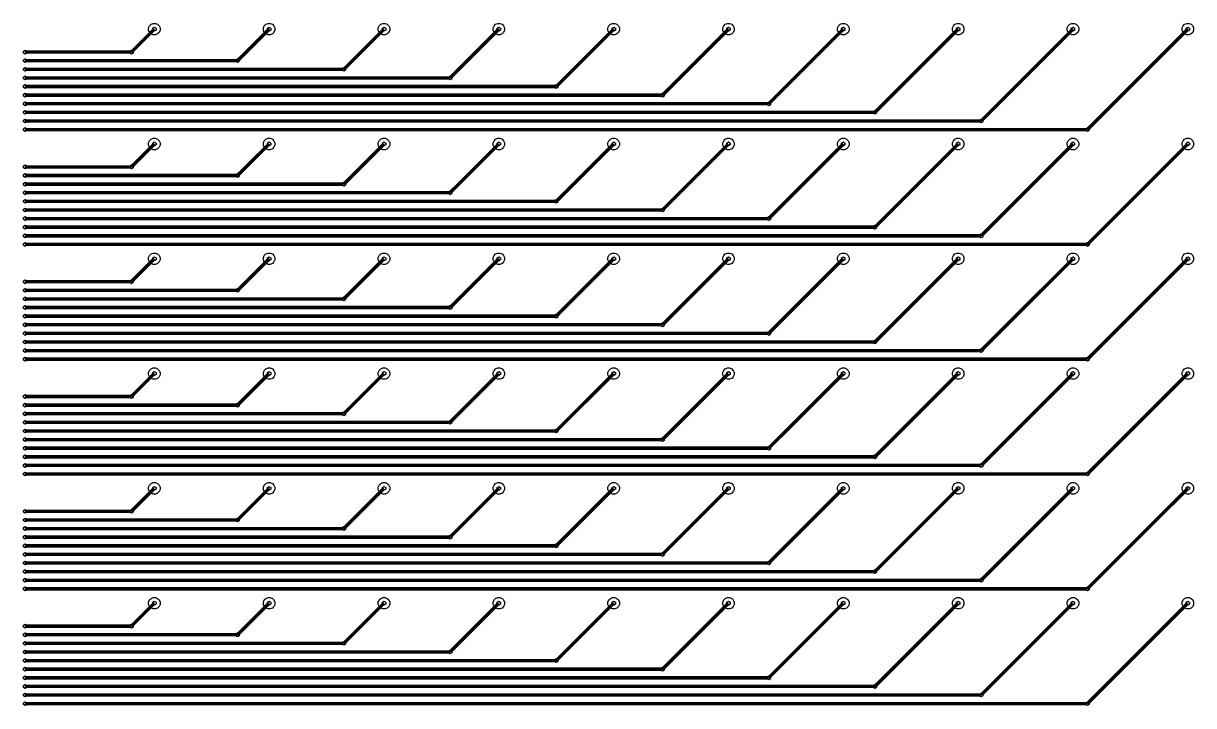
# Model space of a CAD drawing. Extents: x -21730 to 22170, y -18094 to 18606.
# Drawn here: x -844 to 175, y -4283 to -3689 of the extents above; entities that cross this region are included whole.
import ezdxf

# ---------------------------------------------------------------- set-up
doc = ezdxf.new("R2010")
doc.units = 0
doc.layers.add('L0D0_0', color=1, linetype='CONTINUOUS')

# ---------------------------------------------------------------- blocks, each defined once
blk = doc.blocks.new('LGA400C100P20X20_2000X2000X0_1')
at = {"layer": 'L0D0_0'}
for points in [[(-9.51, -3.55), (-9.528, -3.542), (-9.542, -3.528), (-9.55, -3.51), (-9.55, -3.49), (-9.542, -3.472), (-9.528, -3.458), (-9.51, -3.45), (-9.49, -3.45), (-9.472, -3.458), (-9.458, -3.472), (-9.45, -3.49), (-9.45, -3.51), (-9.458, -3.528), (-9.472, -3.542), (-9.49, -3.55)], [(-8.51, -3.55), (-8.528, -3.542), (-8.542, -3.528), (-8.55, -3.51), (-8.55, -3.49), (-8.542, -3.472), (-8.528, -3.458), (-8.51, -3.45), (-8.49, -3.45), (-8.472, -3.458), (-8.458, -3.472), (-8.45, -3.49), (-8.45, -3.51), (-8.458, -3.528), (-8.472, -3.542), (-8.49, -3.55)], [(-7.51, -3.55), (-7.528, -3.542), (-7.542, -3.528), (-7.55, -3.51), (-7.55, -3.49), (-7.542, -3.472), (-7.528, -3.458), (-7.51, -3.45), (-7.49, -3.45), (-7.472, -3.458), (-7.458, -3.472), (-7.45, -3.49), (-7.45, -3.51), (-7.458, -3.528), (-7.472, -3.542), (-7.49, -3.55)], [(-6.51, -3.55), (-6.528, -3.542), (-6.542, -3.528), (-6.55, -3.51), (-6.55, -3.49), (-6.542, -3.472), (-6.528, -3.458), (-6.51, -3.45), (-6.49, -3.45), (-6.472, -3.458), (-6.458, -3.472), (-6.45, -3.49), (-6.45, -3.51), (-6.458, -3.528), (-6.472, -3.542), (-6.49, -3.55)], [(-5.51, -3.55), (-5.528, -3.542), (-5.542, -3.528), (-5.55, -3.51), (-5.55, -3.49), (-5.542, -3.472), (-5.528, -3.458), (-5.51, -3.45), (-5.49, -3.45), (-5.472, -3.458), (-5.458, -3.472), (-5.45, -3.49), (-5.45, -3.51), (-5.458, -3.528), (-5.472, -3.542), (-5.49, -3.55)], [(-4.51, -3.55), (-4.528, -3.542), (-4.542, -3.528), (-4.55, -3.51), (-4.55, -3.49), (-4.542, -3.472), (-4.528, -3.458), (-4.51, -3.45), (-4.49, -3.45), (-4.472, -3.458), (-4.458, -3.472), (-4.45, -3.49), (-4.45, -3.51), (-4.458, -3.528), (-4.472, -3.542), (-4.49, -3.55)], [(-3.51, -3.55), (-3.528, -3.542), (-3.542, -3.528), (-3.55, -3.51), (-3.55, -3.49), (-3.542, -3.472), (-3.528, -3.458), (-3.51, -3.45), (-3.49, -3.45), (-3.472, -3.458), (-3.458, -3.472), (-3.45, -3.49), (-3.45, -3.51), (-3.458, -3.528), (-3.472, -3.542), (-3.49, -3.55)], [(-2.51, -3.55), (-2.528, -3.542), (-2.542, -3.528), (-2.55, -3.51), (-2.55, -3.49), (-2.542, -3.472), (-2.528, -3.458), (-2.51, -3.45), (-2.49, -3.45), (-2.472, -3.458), (-2.458, -3.472), (-2.45, -3.49), (-2.45, -3.51), (-2.458, -3.528), (-2.472, -3.542), (-2.49, -3.55)], [(-1.51, -3.55), (-1.528, -3.542), (-1.542, -3.528), (-1.55, -3.51), (-1.55, -3.49), (-1.542, -3.472), (-1.528, -3.458), (-1.51, -3.45), (-1.49, -3.45), (-1.472, -3.458), (-1.458, -3.472), (-1.45, -3.49), (-1.45, -3.51), (-1.458, -3.528), (-1.472, -3.542), (-1.49, -3.55)], [(-0.51, -3.55), (-0.528, -3.542), (-0.542, -3.528), (-0.55, -3.51), (-0.55, -3.49), (-0.542, -3.472), (-0.528, -3.458), (-0.51, -3.45), (-0.49, -3.45), (-0.472, -3.458), (-0.458, -3.472), (-0.45, -3.49), (-0.45, -3.51), (-0.458, -3.528), (-0.472, -3.542), (-0.49, -3.55)], [(-9.51, -4.55), (-9.528, -4.542), (-9.542, -4.528), (-9.55, -4.51), (-9.55, -4.49), (-9.542, -4.472), (-9.528, -4.458), (-9.51, -4.45), (-9.49, -4.45), (-9.472, -4.458), (-9.458, -4.472), (-9.45, -4.49), (-9.45, -4.51), (-9.458, -4.528), (-9.472, -4.542), (-9.49, -4.55)], [(-8.51, -4.55), (-8.528, -4.542), (-8.542, -4.528), (-8.55, -4.51), (-8.55, -4.49), (-8.542, -4.472), (-8.528, -4.458), (-8.51, -4.45), (-8.49, -4.45), (-8.472, -4.458), (-8.458, -4.472), (-8.45, -4.49), (-8.45, -4.51), (-8.458, -4.528), (-8.472, -4.542), (-8.49, -4.55)], [(-7.51, -4.55), (-7.528, -4.542), (-7.542, -4.528), (-7.55, -4.51), (-7.55, -4.49), (-7.542, -4.472), (-7.528, -4.458), (-7.51, -4.45), (-7.49, -4.45), (-7.472, -4.458), (-7.458, -4.472), (-7.45, -4.49), (-7.45, -4.51), (-7.458, -4.528), (-7.472, -4.542), (-7.49, -4.55)], [(-6.51, -4.55), (-6.528, -4.542), (-6.542, -4.528), (-6.55, -4.51), (-6.55, -4.49), (-6.542, -4.472), (-6.528, -4.458), (-6.51, -4.45), (-6.49, -4.45), (-6.472, -4.458), (-6.458, -4.472), (-6.45, -4.49), (-6.45, -4.51), (-6.458, -4.528), (-6.472, -4.542), (-6.49, -4.55)], [(-5.51, -4.55), (-5.528, -4.542), (-5.542, -4.528), (-5.55, -4.51), (-5.55, -4.49), (-5.542, -4.472), (-5.528, -4.458), (-5.51, -4.45), (-5.49, -4.45), (-5.472, -4.458), (-5.458, -4.472), (-5.45, -4.49), (-5.45, -4.51), (-5.458, -4.528), (-5.472, -4.542), (-5.49, -4.55)], [(-4.51, -4.55), (-4.528, -4.542), (-4.542, -4.528), (-4.55, -4.51), (-4.55, -4.49), (-4.542, -4.472), (-4.528, -4.458), (-4.51, -4.45), (-4.49, -4.45), (-4.472, -4.458), (-4.458, -4.472), (-4.45, -4.49), (-4.45, -4.51), (-4.458, -4.528), (-4.472, -4.542), (-4.49, -4.55)], [(-3.51, -4.55), (-3.528, -4.542), (-3.542, -4.528), (-3.55, -4.51), (-3.55, -4.49), (-3.542, -4.472), (-3.528, -4.458), (-3.51, -4.45), (-3.49, -4.45), (-3.472, -4.458), (-3.458, -4.472), (-3.45, -4.49), (-3.45, -4.51), (-3.458, -4.528), (-3.472, -4.542), (-3.49, -4.55)], [(-2.51, -4.55), (-2.528, -4.542), (-2.542, -4.528), (-2.55, -4.51), (-2.55, -4.49), (-2.542, -4.472), (-2.528, -4.458), (-2.51, -4.45), (-2.49, -4.45), (-2.472, -4.458), (-2.458, -4.472), (-2.45, -4.49), (-2.45, -4.51), (-2.458, -4.528), (-2.472, -4.542), (-2.49, -4.55)], [(-1.51, -4.55), (-1.528, -4.542), (-1.542, -4.528), (-1.55, -4.51), (-1.55, -4.49), (-1.542, -4.472), (-1.528, -4.458), (-1.51, -4.45), (-1.49, -4.45), (-1.472, -4.458), (-1.458, -4.472), (-1.45, -4.49), (-1.45, -4.51), (-1.458, -4.528), (-1.472, -4.542), (-1.49, -4.55)], [(-0.51, -4.55), (-0.528, -4.542), (-0.542, -4.528), (-0.55, -4.51), (-0.55, -4.49), (-0.542, -4.472), (-0.528, -4.458), (-0.51, -4.45), (-0.49, -4.45), (-0.472, -4.458), (-0.458, -4.472), (-0.45, -4.49), (-0.45, -4.51), (-0.458, -4.528), (-0.472, -4.542), (-0.49, -4.55)], [(-9.51, -5.55), (-9.528, -5.542), (-9.542, -5.528), (-9.55, -5.51), (-9.55, -5.49), (-9.542, -5.472), (-9.528, -5.458), (-9.51, -5.45), (-9.49, -5.45), (-9.472, -5.458), (-9.458, -5.472), (-9.45, -5.49), (-9.45, -5.51), (-9.458, -5.528), (-9.472, -5.542), (-9.49, -5.55)], [(-8.51, -5.55), (-8.528, -5.542), (-8.542, -5.528), (-8.55, -5.51), (-8.55, -5.49), (-8.542, -5.472), (-8.528, -5.458), (-8.51, -5.45), (-8.49, -5.45), (-8.472, -5.458), (-8.458, -5.472), (-8.45, -5.49), (-8.45, -5.51), (-8.458, -5.528), (-8.472, -5.542), (-8.49, -5.55)], [(-7.51, -5.55), (-7.528, -5.542), (-7.542, -5.528), (-7.55, -5.51), (-7.55, -5.49), (-7.542, -5.472), (-7.528, -5.458), (-7.51, -5.45), (-7.49, -5.45), (-7.472, -5.458), (-7.458, -5.472), (-7.45, -5.49), (-7.45, -5.51), (-7.458, -5.528), (-7.472, -5.542), (-7.49, -5.55)], [(-6.51, -5.55), (-6.528, -5.542), (-6.542, -5.528), (-6.55, -5.51), (-6.55, -5.49), (-6.542, -5.472), (-6.528, -5.458), (-6.51, -5.45), (-6.49, -5.45), (-6.472, -5.458), (-6.458, -5.472), (-6.45, -5.49), (-6.45, -5.51), (-6.458, -5.528), (-6.472, -5.542), (-6.49, -5.55)], [(-5.51, -5.55), (-5.528, -5.542), (-5.542, -5.528), (-5.55, -5.51), (-5.55, -5.49), (-5.542, -5.472), (-5.528, -5.458), (-5.51, -5.45), (-5.49, -5.45), (-5.472, -5.458), (-5.458, -5.472), (-5.45, -5.49), (-5.45, -5.51), (-5.458, -5.528), (-5.472, -5.542), (-5.49, -5.55)], [(-4.51, -5.55), (-4.528, -5.542), (-4.542, -5.528), (-4.55, -5.51), (-4.55, -5.49), (-4.542, -5.472), (-4.528, -5.458), (-4.51, -5.45), (-4.49, -5.45), (-4.472, -5.458), (-4.458, -5.472), (-4.45, -5.49), (-4.45, -5.51), (-4.458, -5.528), (-4.472, -5.542), (-4.49, -5.55)], [(-3.51, -5.55), (-3.528, -5.542), (-3.542, -5.528), (-3.55, -5.51), (-3.55, -5.49), (-3.542, -5.472), (-3.528, -5.458), (-3.51, -5.45), (-3.49, -5.45), (-3.472, -5.458), (-3.458, -5.472), (-3.45, -5.49), (-3.45, -5.51), (-3.458, -5.528), (-3.472, -5.542), (-3.49, -5.55)], [(-2.51, -5.55), (-2.528, -5.542), (-2.542, -5.528), (-2.55, -5.51), (-2.55, -5.49), (-2.542, -5.472), (-2.528, -5.458), (-2.51, -5.45), (-2.49, -5.45), (-2.472, -5.458), (-2.458, -5.472), (-2.45, -5.49), (-2.45, -5.51), (-2.458, -5.528), (-2.472, -5.542), (-2.49, -5.55)], [(-1.51, -5.55), (-1.528, -5.542), (-1.542, -5.528), (-1.55, -5.51), (-1.55, -5.49), (-1.542, -5.472), (-1.528, -5.458), (-1.51, -5.45), (-1.49, -5.45), (-1.472, -5.458), (-1.458, -5.472), (-1.45, -5.49), (-1.45, -5.51), (-1.458, -5.528), (-1.472, -5.542), (-1.49, -5.55)], [(-0.51, -5.55), (-0.528, -5.542), (-0.542, -5.528), (-0.55, -5.51), (-0.55, -5.49), (-0.542, -5.472), (-0.528, -5.458), (-0.51, -5.45), (-0.49, -5.45), (-0.472, -5.458), (-0.458, -5.472), (-0.45, -5.49), (-0.45, -5.51), (-0.458, -5.528), (-0.472, -5.542), (-0.49, -5.55)], [(-9.51, -6.55), (-9.528, -6.542), (-9.542, -6.528), (-9.55, -6.51), (-9.55, -6.49), (-9.542, -6.472), (-9.528, -6.458), (-9.51, -6.45), (-9.49, -6.45), (-9.472, -6.458), (-9.458, -6.472), (-9.45, -6.49), (-9.45, -6.51), (-9.458, -6.528), (-9.472, -6.542), (-9.49, -6.55)], [(-8.51, -6.55), (-8.528, -6.542), (-8.542, -6.528), (-8.55, -6.51), (-8.55, -6.49), (-8.542, -6.472), (-8.528, -6.458), (-8.51, -6.45), (-8.49, -6.45), (-8.472, -6.458), (-8.458, -6.472), (-8.45, -6.49), (-8.45, -6.51), (-8.458, -6.528), (-8.472, -6.542), (-8.49, -6.55)], [(-7.51, -6.55), (-7.528, -6.542), (-7.542, -6.528), (-7.55, -6.51), (-7.55, -6.49), (-7.542, -6.472), (-7.528, -6.458), (-7.51, -6.45), (-7.49, -6.45), (-7.472, -6.458), (-7.458, -6.472), (-7.45, -6.49), (-7.45, -6.51), (-7.458, -6.528), (-7.472, -6.542), (-7.49, -6.55)], [(-6.51, -6.55), (-6.528, -6.542), (-6.542, -6.528), (-6.55, -6.51), (-6.55, -6.49), (-6.542, -6.472), (-6.528, -6.458), (-6.51, -6.45), (-6.49, -6.45), (-6.472, -6.458), (-6.458, -6.472), (-6.45, -6.49), (-6.45, -6.51), (-6.458, -6.528), (-6.472, -6.542), (-6.49, -6.55)], [(-5.51, -6.55), (-5.528, -6.542), (-5.542, -6.528), (-5.55, -6.51), (-5.55, -6.49), (-5.542, -6.472), (-5.528, -6.458), (-5.51, -6.45), (-5.49, -6.45), (-5.472, -6.458), (-5.458, -6.472), (-5.45, -6.49), (-5.45, -6.51), (-5.458, -6.528), (-5.472, -6.542), (-5.49, -6.55)], [(-4.51, -6.55), (-4.528, -6.542), (-4.542, -6.528), (-4.55, -6.51), (-4.55, -6.49), (-4.542, -6.472), (-4.528, -6.458), (-4.51, -6.45), (-4.49, -6.45), (-4.472, -6.458), (-4.458, -6.472), (-4.45, -6.49), (-4.45, -6.51), (-4.458, -6.528), (-4.472, -6.542), (-4.49, -6.55)], [(-3.51, -6.55), (-3.528, -6.542), (-3.542, -6.528), (-3.55, -6.51), (-3.55, -6.49), (-3.542, -6.472), (-3.528, -6.458), (-3.51, -6.45), (-3.49, -6.45), (-3.472, -6.458), (-3.458, -6.472), (-3.45, -6.49), (-3.45, -6.51), (-3.458, -6.528), (-3.472, -6.542), (-3.49, -6.55)], [(-2.51, -6.55), (-2.528, -6.542), (-2.542, -6.528), (-2.55, -6.51), (-2.55, -6.49), (-2.542, -6.472), (-2.528, -6.458), (-2.51, -6.45), (-2.49, -6.45), (-2.472, -6.458), (-2.458, -6.472), (-2.45, -6.49), (-2.45, -6.51), (-2.458, -6.528), (-2.472, -6.542), (-2.49, -6.55)], [(-1.51, -6.55), (-1.528, -6.542), (-1.542, -6.528), (-1.55, -6.51), (-1.55, -6.49), (-1.542, -6.472), (-1.528, -6.458), (-1.51, -6.45), (-1.49, -6.45), (-1.472, -6.458), (-1.458, -6.472), (-1.45, -6.49), (-1.45, -6.51), (-1.458, -6.528), (-1.472, -6.542), (-1.49, -6.55)], [(-0.51, -6.55), (-0.528, -6.542), (-0.542, -6.528), (-0.55, -6.51), (-0.55, -6.49), (-0.542, -6.472), (-0.528, -6.458), (-0.51, -6.45), (-0.49, -6.45), (-0.472, -6.458), (-0.458, -6.472), (-0.45, -6.49), (-0.45, -6.51), (-0.458, -6.528), (-0.472, -6.542), (-0.49, -6.55)], [(-9.51, -7.55), (-9.528, -7.542), (-9.542, -7.528), (-9.55, -7.51), (-9.55, -7.49), (-9.542, -7.472), (-9.528, -7.458), (-9.51, -7.45), (-9.49, -7.45), (-9.472, -7.458), (-9.458, -7.472), (-9.45, -7.49), (-9.45, -7.51), (-9.458, -7.528), (-9.472, -7.542), (-9.49, -7.55)], [(-8.51, -7.55), (-8.528, -7.542), (-8.542, -7.528), (-8.55, -7.51), (-8.55, -7.49), (-8.542, -7.472), (-8.528, -7.458), (-8.51, -7.45), (-8.49, -7.45), (-8.472, -7.458), (-8.458, -7.472), (-8.45, -7.49), (-8.45, -7.51), (-8.458, -7.528), (-8.472, -7.542), (-8.49, -7.55)], [(-7.51, -7.55), (-7.528, -7.542), (-7.542, -7.528), (-7.55, -7.51), (-7.55, -7.49), (-7.542, -7.472), (-7.528, -7.458), (-7.51, -7.45), (-7.49, -7.45), (-7.472, -7.458), (-7.458, -7.472), (-7.45, -7.49), (-7.45, -7.51), (-7.458, -7.528), (-7.472, -7.542), (-7.49, -7.55)], [(-6.51, -7.55), (-6.528, -7.542), (-6.542, -7.528), (-6.55, -7.51), (-6.55, -7.49), (-6.542, -7.472), (-6.528, -7.458), (-6.51, -7.45), (-6.49, -7.45), (-6.472, -7.458), (-6.458, -7.472), (-6.45, -7.49), (-6.45, -7.51), (-6.458, -7.528), (-6.472, -7.542), (-6.49, -7.55)], [(-5.51, -7.55), (-5.528, -7.542), (-5.542, -7.528), (-5.55, -7.51), (-5.55, -7.49), (-5.542, -7.472), (-5.528, -7.458), (-5.51, -7.45), (-5.49, -7.45), (-5.472, -7.458), (-5.458, -7.472), (-5.45, -7.49), (-5.45, -7.51), (-5.458, -7.528), (-5.472, -7.542), (-5.49, -7.55)], [(-4.51, -7.55), (-4.528, -7.542), (-4.542, -7.528), (-4.55, -7.51), (-4.55, -7.49), (-4.542, -7.472), (-4.528, -7.458), (-4.51, -7.45), (-4.49, -7.45), (-4.472, -7.458), (-4.458, -7.472), (-4.45, -7.49), (-4.45, -7.51), (-4.458, -7.528), (-4.472, -7.542), (-4.49, -7.55)], [(-3.51, -7.55), (-3.528, -7.542), (-3.542, -7.528), (-3.55, -7.51), (-3.55, -7.49), (-3.542, -7.472), (-3.528, -7.458), (-3.51, -7.45), (-3.49, -7.45), (-3.472, -7.458), (-3.458, -7.472), (-3.45, -7.49), (-3.45, -7.51), (-3.458, -7.528), (-3.472, -7.542), (-3.49, -7.55)], [(-2.51, -7.55), (-2.528, -7.542), (-2.542, -7.528), (-2.55, -7.51), (-2.55, -7.49), (-2.542, -7.472), (-2.528, -7.458), (-2.51, -7.45), (-2.49, -7.45), (-2.472, -7.458), (-2.458, -7.472), (-2.45, -7.49), (-2.45, -7.51), (-2.458, -7.528), (-2.472, -7.542), (-2.49, -7.55)], [(-1.51, -7.55), (-1.528, -7.542), (-1.542, -7.528), (-1.55, -7.51), (-1.55, -7.49), (-1.542, -7.472), (-1.528, -7.458), (-1.51, -7.45), (-1.49, -7.45), (-1.472, -7.458), (-1.458, -7.472), (-1.45, -7.49), (-1.45, -7.51), (-1.458, -7.528), (-1.472, -7.542), (-1.49, -7.55)], [(-0.51, -7.55), (-0.528, -7.542), (-0.542, -7.528), (-0.55, -7.51), (-0.55, -7.49), (-0.542, -7.472), (-0.528, -7.458), (-0.51, -7.45), (-0.49, -7.45), (-0.472, -7.458), (-0.458, -7.472), (-0.45, -7.49), (-0.45, -7.51), (-0.458, -7.528), (-0.472, -7.542), (-0.49, -7.55)], [(-9.51, -8.55), (-9.528, -8.542), (-9.542, -8.528), (-9.55, -8.51), (-9.55, -8.49), (-9.542, -8.472), (-9.528, -8.458), (-9.51, -8.45), (-9.49, -8.45), (-9.472, -8.458), (-9.458, -8.472), (-9.45, -8.49), (-9.45, -8.51), (-9.458, -8.528), (-9.472, -8.542), (-9.49, -8.55)], [(-8.51, -8.55), (-8.528, -8.542), (-8.542, -8.528), (-8.55, -8.51), (-8.55, -8.49), (-8.542, -8.472), (-8.528, -8.458), (-8.51, -8.45), (-8.49, -8.45), (-8.472, -8.458), (-8.458, -8.472), (-8.45, -8.49), (-8.45, -8.51), (-8.458, -8.528), (-8.472, -8.542), (-8.49, -8.55)], [(-7.51, -8.55), (-7.528, -8.542), (-7.542, -8.528), (-7.55, -8.51), (-7.55, -8.49), (-7.542, -8.472), (-7.528, -8.458), (-7.51, -8.45), (-7.49, -8.45), (-7.472, -8.458), (-7.458, -8.472), (-7.45, -8.49), (-7.45, -8.51), (-7.458, -8.528), (-7.472, -8.542), (-7.49, -8.55)], [(-6.51, -8.55), (-6.528, -8.542), (-6.542, -8.528), (-6.55, -8.51), (-6.55, -8.49), (-6.542, -8.472), (-6.528, -8.458), (-6.51, -8.45), (-6.49, -8.45), (-6.472, -8.458), (-6.458, -8.472), (-6.45, -8.49), (-6.45, -8.51), (-6.458, -8.528), (-6.472, -8.542), (-6.49, -8.55)], [(-5.51, -8.55), (-5.528, -8.542), (-5.542, -8.528), (-5.55, -8.51), (-5.55, -8.49), (-5.542, -8.472), (-5.528, -8.458), (-5.51, -8.45), (-5.49, -8.45), (-5.472, -8.458), (-5.458, -8.472), (-5.45, -8.49), (-5.45, -8.51), (-5.458, -8.528), (-5.472, -8.542), (-5.49, -8.55)], [(-4.51, -8.55), (-4.528, -8.542), (-4.542, -8.528), (-4.55, -8.51), (-4.55, -8.49), (-4.542, -8.472), (-4.528, -8.458), (-4.51, -8.45), (-4.49, -8.45), (-4.472, -8.458), (-4.458, -8.472), (-4.45, -8.49), (-4.45, -8.51), (-4.458, -8.528), (-4.472, -8.542), (-4.49, -8.55)], [(-3.51, -8.55), (-3.528, -8.542), (-3.542, -8.528), (-3.55, -8.51), (-3.55, -8.49), (-3.542, -8.472), (-3.528, -8.458), (-3.51, -8.45), (-3.49, -8.45), (-3.472, -8.458), (-3.458, -8.472), (-3.45, -8.49), (-3.45, -8.51), (-3.458, -8.528), (-3.472, -8.542), (-3.49, -8.55)], [(-2.51, -8.55), (-2.528, -8.542), (-2.542, -8.528), (-2.55, -8.51), (-2.55, -8.49), (-2.542, -8.472), (-2.528, -8.458), (-2.51, -8.45), (-2.49, -8.45), (-2.472, -8.458), (-2.458, -8.472), (-2.45, -8.49), (-2.45, -8.51), (-2.458, -8.528), (-2.472, -8.542), (-2.49, -8.55)], [(-1.51, -8.55), (-1.528, -8.542), (-1.542, -8.528), (-1.55, -8.51), (-1.55, -8.49), (-1.542, -8.472), (-1.528, -8.458), (-1.51, -8.45), (-1.49, -8.45), (-1.472, -8.458), (-1.458, -8.472), (-1.45, -8.49), (-1.45, -8.51), (-1.458, -8.528), (-1.472, -8.542), (-1.49, -8.55)], [(-0.51, -8.55), (-0.528, -8.542), (-0.542, -8.528), (-0.55, -8.51), (-0.55, -8.49), (-0.542, -8.472), (-0.528, -8.458), (-0.51, -8.45), (-0.49, -8.45), (-0.472, -8.458), (-0.458, -8.472), (-0.45, -8.49), (-0.45, -8.51), (-0.458, -8.528), (-0.472, -8.542), (-0.49, -8.55)]]:
    blk.add_lwpolyline(points, close=True, dxfattribs=at)

msp = doc.modelspace()

# ---------------------------------------------------------------- linework, layer by layer
at = {"layer": 'L0D0_0', "const_width": 3}
for points in [[(-750, -3714), (-730, -3694)], [(-657.5, -3721.5), (-630, -3694)], [(-565, -3729), (-530, -3694)], [(-472.5, -3736.5), (-430, -3694)], [(-380, -3744), (-330, -3694)], [(-287.5, -3751.5), (-230, -3694)], [(-195, -3759), (-130, -3694)], [(-102.5, -3766.5), (-30, -3694)], [(-10, -3774), (70, -3694)], [(82.5, -3781.5), (170, -3694)], [(-842.5, -3714), (-750, -3714)], [(-842.5, -3721.5), (-657.5, -3721.5)], [(-842.5, -3729), (-565, -3729)], [(-842.5, -3736.5), (-472.5, -3736.5)], [(-842.5, -3744), (-380, -3744)], [(-842.5, -3751.5), (-287.5, -3751.5)], [(-842.5, -3759), (-195, -3759)], [(-842.5, -3766.5), (-102.5, -3766.5)], [(-842.5, -3774), (-10, -3774)], [(-842.5, -3781.5), (82.5, -3781.5)], [(-750, -3814), (-730, -3794)], [(-657.5, -3821.5), (-630, -3794)], [(-565, -3829), (-530, -3794)], [(-472.5, -3836.5), (-430, -3794)], [(-380, -3844), (-330, -3794)], [(-287.5, -3851.5), (-230, -3794)], [(-195, -3859), (-130, -3794)], [(-102.5, -3866.5), (-30, -3794)], [(-10, -3874), (70, -3794)], [(82.5, -3881.5), (170, -3794)], [(-842.5, -3814), (-750, -3814)], [(-842.5, -3821.5), (-657.5, -3821.5)], [(-842.5, -3829), (-565, -3829)], [(-842.5, -3836.5), (-472.5, -3836.5)], [(-842.5, -3844), (-380, -3844)], [(-842.5, -3851.5), (-287.5, -3851.5)], [(-842.5, -3859), (-195, -3859)], [(-842.5, -3866.5), (-102.5, -3866.5)], [(-842.5, -3874), (-10, -3874)], [(-842.5, -3881.5), (82.5, -3881.5)], [(-750, -3914), (-730, -3894)], [(-657.5, -3921.5), (-630, -3894)], [(-565, -3929), (-530, -3894)], [(-472.5, -3936.5), (-430, -3894)], [(-380, -3944), (-330, -3894)], [(-287.5, -3951.5), (-230, -3894)], [(-195, -3959), (-130, -3894)], [(-102.5, -3966.5), (-30, -3894)], [(-10, -3974), (70, -3894)], [(82.5, -3981.5), (170, -3894)], [(-842.5, -3914), (-750, -3914)], [(-842.5, -3921.5), (-657.5, -3921.5)], [(-842.5, -3929), (-565, -3929)], [(-842.5, -3936.5), (-472.5, -3936.5)], [(-842.5, -3944), (-380, -3944)], [(-842.5, -3951.5), (-287.5, -3951.5)], [(-842.5, -3959), (-195, -3959)], [(-842.5, -3966.5), (-102.5, -3966.5)], [(-842.5, -3974), (-10, -3974)], [(-842.5, -3981.5), (82.5, -3981.5)], [(-750, -4014), (-730, -3994)], [(-657.5, -4021.5), (-630, -3994)], [(-565, -4029), (-530, -3994)], [(-472.5, -4036.5), (-430, -3994)], [(-380, -4044), (-330, -3994)], [(-287.5, -4051.5), (-230, -3994)], [(-195, -4059), (-130, -3994)], [(-102.5, -4066.5), (-30, -3994)], [(-10, -4074), (70, -3994)], [(82.5, -4081.5), (170, -3994)], [(-842.5, -4014), (-750, -4014)], [(-842.5, -4021.5), (-657.5, -4021.5)], [(-842.5, -4029), (-565, -4029)], [(-842.5, -4036.5), (-472.5, -4036.5)], [(-842.5, -4044), (-380, -4044)], [(-842.5, -4051.5), (-287.5, -4051.5)], [(-842.5, -4059), (-195, -4059)], [(-842.5, -4066.5), (-102.5, -4066.5)], [(-842.5, -4074), (-10, -4074)], [(-842.5, -4081.5), (82.5, -4081.5)], [(-750, -4114), (-730, -4094)], [(-657.5, -4121.5), (-630, -4094)], [(-565, -4129), (-530, -4094)], [(-472.5, -4136.5), (-430, -4094)], [(-380, -4144), (-330, -4094)], [(-287.5, -4151.5), (-230, -4094)], [(-195, -4159), (-130, -4094)], [(-102.5, -4166.5), (-30, -4094)], [(-10, -4174), (70, -4094)], [(82.5, -4181.5), (170, -4094)], [(-842.5, -4114), (-750, -4114)], [(-842.5, -4121.5), (-657.5, -4121.5)], [(-842.5, -4129), (-565, -4129)], [(-842.5, -4136.5), (-472.5, -4136.5)], [(-842.5, -4144), (-380, -4144)], [(-842.5, -4151.5), (-287.5, -4151.5)], [(-842.5, -4159), (-195, -4159)], [(-842.5, -4166.5), (-102.5, -4166.5)], [(-842.5, -4174), (-10, -4174)], [(-842.5, -4181.5), (82.5, -4181.5)], [(-750, -4214), (-730, -4194)], [(-657.5, -4221.5), (-630, -4194)], [(-565, -4229), (-530, -4194)], [(-472.5, -4236.5), (-430, -4194)], [(-380, -4244), (-330, -4194)], [(-287.5, -4251.5), (-230, -4194)], [(-195, -4259), (-130, -4194)], [(-102.5, -4266.5), (-30, -4194)], [(-10, -4274), (70, -4194)], [(82.5, -4281.5), (170, -4194)], [(-842.5, -4214), (-750, -4214)], [(-842.5, -4221.5), (-657.5, -4221.5)], [(-842.5, -4229), (-565, -4229)], [(-842.5, -4236.5), (-472.5, -4236.5)], [(-842.5, -4244), (-380, -4244)], [(-842.5, -4251.5), (-287.5, -4251.5)], [(-842.5, -4259), (-195, -4259)], [(-842.5, -4266.5), (-102.5, -4266.5)], [(-842.5, -4274), (-10, -4274)], [(-842.5, -4281.5), (82.5, -4281.5)]]:
    msp.add_lwpolyline(points, dxfattribs=at)
at = {"layer": 'L0D0_0'}
for points in [[(-730, -3695.7), (-731.4, -3694.8), (-731.4, -3693.2), (-730, -3692.3), (-728.5, -3693.2), (-728.5, -3694.8)], [(-630, -3695.7), (-631.4, -3694.8), (-631.4, -3693.2), (-630, -3692.3), (-628.5, -3693.2), (-628.5, -3694.8)], [(-530, -3695.7), (-531.4, -3694.8), (-531.4, -3693.2), (-530, -3692.3), (-528.5, -3693.2), (-528.5, -3694.8)], [(-430, -3695.7), (-431.4, -3694.8), (-431.4, -3693.2), (-430, -3692.3), (-428.5, -3693.2), (-428.5, -3694.8)], [(-330, -3695.7), (-331.4, -3694.8), (-331.4, -3693.2), (-330, -3692.3), (-328.5, -3693.2), (-328.5, -3694.8)], [(-230, -3695.7), (-231.4, -3694.8), (-231.4, -3693.2), (-230, -3692.3), (-228.5, -3693.2), (-228.5, -3694.8)], [(-130, -3695.7), (-131.5, -3694.8), (-131.5, -3693.2), (-130, -3692.3), (-128.6, -3693.2), (-128.6, -3694.8)], [(-30, -3695.7), (-31.5, -3694.8), (-31.5, -3693.2), (-30, -3692.3), (-28.6, -3693.2), (-28.6, -3694.8)], [(70, -3695.7), (68.5, -3694.8), (68.5, -3693.2), (70, -3692.3), (71.4, -3693.2), (71.4, -3694.8)], [(170, -3695.7), (168.5, -3694.8), (168.5, -3693.2), (170, -3692.3), (171.4, -3693.2), (171.4, -3694.8)], [(-842.5, -3715.7), (-844, -3714.8), (-844, -3713.2), (-842.5, -3712.3), (-841.1, -3713.2), (-841.1, -3714.8)], [(-750, -3715.7), (-751.4, -3714.8), (-751.4, -3713.2), (-750, -3712.3), (-748.5, -3713.2), (-748.5, -3714.8)], [(-750, -3715.7), (-751.4, -3714.8), (-751.4, -3713.2), (-750, -3712.3), (-748.5, -3713.2), (-748.5, -3714.8)], [(-842.5, -3723.2), (-844, -3722.3), (-844, -3720.7), (-842.5, -3719.8), (-841.1, -3720.7), (-841.1, -3722.3)], [(-842.5, -3730.7), (-844, -3729.8), (-844, -3728.2), (-842.5, -3727.3), (-841.1, -3728.2), (-841.1, -3729.8)], [(-657.5, -3723.2), (-658.9, -3722.3), (-658.9, -3720.7), (-657.5, -3719.8), (-656, -3720.7), (-656, -3722.3)], [(-657.5, -3723.2), (-658.9, -3722.3), (-658.9, -3720.7), (-657.5, -3719.8), (-656, -3720.7), (-656, -3722.3)], [(-565, -3730.7), (-566.4, -3729.8), (-566.4, -3728.2), (-565, -3727.3), (-563.5, -3728.2), (-563.5, -3729.8)], [(-565, -3730.7), (-566.4, -3729.8), (-566.4, -3728.2), (-565, -3727.3), (-563.5, -3728.2), (-563.5, -3729.8)], [(-842.5, -3738.2), (-844, -3737.3), (-844, -3735.7), (-842.5, -3734.8), (-841.1, -3735.7), (-841.1, -3737.3)], [(-472.5, -3738.2), (-473.9, -3737.3), (-473.9, -3735.7), (-472.5, -3734.8), (-471, -3735.7), (-471, -3737.3)], [(-472.5, -3738.2), (-473.9, -3737.3), (-473.9, -3735.7), (-472.5, -3734.8), (-471, -3735.7), (-471, -3737.3)], [(-842.5, -3745.7), (-844, -3744.8), (-844, -3743.2), (-842.5, -3742.3), (-841.1, -3743.2), (-841.1, -3744.8)], [(-842.5, -3753.2), (-844, -3752.3), (-844, -3750.7), (-842.5, -3749.8), (-841.1, -3750.7), (-841.1, -3752.3)], [(-380, -3745.7), (-381.4, -3744.8), (-381.4, -3743.2), (-380, -3742.3), (-378.5, -3743.2), (-378.5, -3744.8)], [(-380, -3745.7), (-381.4, -3744.8), (-381.4, -3743.2), (-380, -3742.3), (-378.5, -3743.2), (-378.5, -3744.8)], [(-287.5, -3753.2), (-288.9, -3752.3), (-288.9, -3750.7), (-287.5, -3749.8), (-286, -3750.7), (-286, -3752.3)], [(-287.5, -3753.2), (-288.9, -3752.3), (-288.9, -3750.7), (-287.5, -3749.8), (-286, -3750.7), (-286, -3752.3)], [(-842.5, -3760.7), (-844, -3759.8), (-844, -3758.2), (-842.5, -3757.3), (-841.1, -3758.2), (-841.1, -3759.8)], [(-195, -3760.7), (-196.4, -3759.8), (-196.4, -3758.2), (-195, -3757.3), (-193.5, -3758.2), (-193.5, -3759.8)], [(-195, -3760.7), (-196.4, -3759.8), (-196.4, -3758.2), (-195, -3757.3), (-193.5, -3758.2), (-193.5, -3759.8)], [(-842.5, -3768.2), (-844, -3767.3), (-844, -3765.7), (-842.5, -3764.8), (-841.1, -3765.7), (-841.1, -3767.3)], [(-102.5, -3768.2), (-103.9, -3767.3), (-103.9, -3765.7), (-102.5, -3764.8), (-101, -3765.7), (-101, -3767.3)], [(-102.5, -3768.2), (-103.9, -3767.3), (-103.9, -3765.7), (-102.5, -3764.8), (-101, -3765.7), (-101, -3767.3)], [(-842.5, -3775.7), (-844, -3774.8), (-844, -3773.2), (-842.5, -3772.3), (-841.1, -3773.2), (-841.1, -3774.8)], [(-842.5, -3783.2), (-844, -3782.3), (-844, -3780.7), (-842.5, -3779.8), (-841.1, -3780.7), (-841.1, -3782.3)], [(-10, -3775.7), (-11.4, -3774.8), (-11.4, -3773.2), (-10, -3772.3), (-8.5, -3773.2), (-8.5, -3774.8)], [(-10, -3775.7), (-11.4, -3774.8), (-11.4, -3773.2), (-10, -3772.3), (-8.5, -3773.2), (-8.5, -3774.8)], [(82.5, -3783.2), (81.1, -3782.3), (81.1, -3780.7), (82.5, -3779.8), (84, -3780.7), (84, -3782.3)], [(82.5, -3783.2), (81.1, -3782.3), (81.1, -3780.7), (82.5, -3779.8), (84, -3780.7), (84, -3782.3)], [(-730, -3795.7), (-731.4, -3794.8), (-731.4, -3793.2), (-730, -3792.3), (-728.5, -3793.2), (-728.5, -3794.8)], [(-630, -3795.7), (-631.4, -3794.8), (-631.4, -3793.2), (-630, -3792.3), (-628.5, -3793.2), (-628.5, -3794.8)], [(-530, -3795.7), (-531.4, -3794.8), (-531.4, -3793.2), (-530, -3792.3), (-528.5, -3793.2), (-528.5, -3794.8)], [(-430, -3795.7), (-431.4, -3794.8), (-431.4, -3793.2), (-430, -3792.3), (-428.5, -3793.2), (-428.5, -3794.8)], [(-330, -3795.7), (-331.4, -3794.8), (-331.4, -3793.2), (-330, -3792.3), (-328.5, -3793.2), (-328.5, -3794.8)], [(-230, -3795.7), (-231.4, -3794.8), (-231.4, -3793.2), (-230, -3792.3), (-228.5, -3793.2), (-228.5, -3794.8)], [(-130, -3795.7), (-131.5, -3794.8), (-131.5, -3793.2), (-130, -3792.3), (-128.6, -3793.2), (-128.6, -3794.8)], [(-30, -3795.7), (-31.5, -3794.8), (-31.5, -3793.2), (-30, -3792.3), (-28.6, -3793.2), (-28.6, -3794.8)], [(70, -3795.7), (68.5, -3794.8), (68.5, -3793.2), (70, -3792.3), (71.4, -3793.2), (71.4, -3794.8)], [(170, -3795.7), (168.5, -3794.8), (168.5, -3793.2), (170, -3792.3), (171.4, -3793.2), (171.4, -3794.8)], [(-842.5, -3815.7), (-844, -3814.8), (-844, -3813.2), (-842.5, -3812.3), (-841.1, -3813.2), (-841.1, -3814.8)], [(-842.5, -3823.2), (-844, -3822.3), (-844, -3820.7), (-842.5, -3819.8), (-841.1, -3820.7), (-841.1, -3822.3)], [(-750, -3815.7), (-751.4, -3814.8), (-751.4, -3813.2), (-750, -3812.3), (-748.5, -3813.2), (-748.5, -3814.8)], [(-750, -3815.7), (-751.4, -3814.8), (-751.4, -3813.2), (-750, -3812.3), (-748.5, -3813.2), (-748.5, -3814.8)], [(-657.5, -3823.2), (-658.9, -3822.3), (-658.9, -3820.7), (-657.5, -3819.8), (-656, -3820.7), (-656, -3822.3)], [(-657.5, -3823.2), (-658.9, -3822.3), (-658.9, -3820.7), (-657.5, -3819.8), (-656, -3820.7), (-656, -3822.3)], [(-842.5, -3830.7), (-844, -3829.8), (-844, -3828.2), (-842.5, -3827.3), (-841.1, -3828.2), (-841.1, -3829.8)], [(-565, -3830.7), (-566.4, -3829.8), (-566.4, -3828.2), (-565, -3827.3), (-563.5, -3828.2), (-563.5, -3829.8)], [(-565, -3830.7), (-566.4, -3829.8), (-566.4, -3828.2), (-565, -3827.3), (-563.5, -3828.2), (-563.5, -3829.8)], [(-842.5, -3838.2), (-844, -3837.3), (-844, -3835.7), (-842.5, -3834.8), (-841.1, -3835.7), (-841.1, -3837.3)], [(-472.5, -3838.2), (-473.9, -3837.3), (-473.9, -3835.7), (-472.5, -3834.8), (-471, -3835.7), (-471, -3837.3)], [(-472.5, -3838.2), (-473.9, -3837.3), (-473.9, -3835.7), (-472.5, -3834.8), (-471, -3835.7), (-471, -3837.3)], [(-842.5, -3845.7), (-844, -3844.8), (-844, -3843.2), (-842.5, -3842.3), (-841.1, -3843.2), (-841.1, -3844.8)], [(-842.5, -3853.2), (-844, -3852.3), (-844, -3850.7), (-842.5, -3849.8), (-841.1, -3850.7), (-841.1, -3852.3)], [(-380, -3845.7), (-381.4, -3844.8), (-381.4, -3843.2), (-380, -3842.3), (-378.5, -3843.2), (-378.5, -3844.8)], [(-380, -3845.7), (-381.4, -3844.8), (-381.4, -3843.2), (-380, -3842.3), (-378.5, -3843.2), (-378.5, -3844.8)], [(-287.5, -3853.2), (-288.9, -3852.3), (-288.9, -3850.7), (-287.5, -3849.8), (-286, -3850.7), (-286, -3852.3)], [(-287.5, -3853.2), (-288.9, -3852.3), (-288.9, -3850.7), (-287.5, -3849.8), (-286, -3850.7), (-286, -3852.3)], [(-842.5, -3860.7), (-844, -3859.8), (-844, -3858.2), (-842.5, -3857.3), (-841.1, -3858.2), (-841.1, -3859.8)], [(-195, -3860.7), (-196.4, -3859.8), (-196.4, -3858.2), (-195, -3857.3), (-193.5, -3858.2), (-193.5, -3859.8)], [(-195, -3860.7), (-196.4, -3859.8), (-196.4, -3858.2), (-195, -3857.3), (-193.5, -3858.2), (-193.5, -3859.8)], [(-842.5, -3868.2), (-844, -3867.3), (-844, -3865.7), (-842.5, -3864.8), (-841.1, -3865.7), (-841.1, -3867.3)], [(-102.5, -3868.2), (-103.9, -3867.3), (-103.9, -3865.7), (-102.5, -3864.8), (-101, -3865.7), (-101, -3867.3)], [(-102.5, -3868.2), (-103.9, -3867.3), (-103.9, -3865.7), (-102.5, -3864.8), (-101, -3865.7), (-101, -3867.3)], [(-842.5, -3875.7), (-844, -3874.8), (-844, -3873.2), (-842.5, -3872.3), (-841.1, -3873.2), (-841.1, -3874.8)], [(-842.5, -3883.2), (-844, -3882.3), (-844, -3880.7), (-842.5, -3879.8), (-841.1, -3880.7), (-841.1, -3882.3)], [(-10, -3875.7), (-11.4, -3874.8), (-11.4, -3873.2), (-10, -3872.3), (-8.5, -3873.2), (-8.5, -3874.8)], [(-10, -3875.7), (-11.4, -3874.8), (-11.4, -3873.2), (-10, -3872.3), (-8.5, -3873.2), (-8.5, -3874.8)], [(82.5, -3883.2), (81.1, -3882.3), (81.1, -3880.7), (82.5, -3879.8), (84, -3880.7), (84, -3882.3)], [(82.5, -3883.2), (81.1, -3882.3), (81.1, -3880.7), (82.5, -3879.8), (84, -3880.7), (84, -3882.3)], [(-730, -3895.7), (-731.4, -3894.8), (-731.4, -3893.2), (-730, -3892.3), (-728.5, -3893.2), (-728.5, -3894.8)], [(-630, -3895.7), (-631.4, -3894.8), (-631.4, -3893.2), (-630, -3892.3), (-628.5, -3893.2), (-628.5, -3894.8)], [(-530, -3895.7), (-531.4, -3894.8), (-531.4, -3893.2), (-530, -3892.3), (-528.5, -3893.2), (-528.5, -3894.8)], [(-430, -3895.7), (-431.4, -3894.8), (-431.4, -3893.2), (-430, -3892.3), (-428.5, -3893.2), (-428.5, -3894.8)], [(-330, -3895.7), (-331.4, -3894.8), (-331.4, -3893.2), (-330, -3892.3), (-328.5, -3893.2), (-328.5, -3894.8)], [(-230, -3895.7), (-231.4, -3894.8), (-231.4, -3893.2), (-230, -3892.3), (-228.5, -3893.2), (-228.5, -3894.8)], [(-130, -3895.7), (-131.5, -3894.8), (-131.5, -3893.2), (-130, -3892.3), (-128.6, -3893.2), (-128.6, -3894.8)], [(-30, -3895.7), (-31.5, -3894.8), (-31.5, -3893.2), (-30, -3892.3), (-28.6, -3893.2), (-28.6, -3894.8)], [(70, -3895.7), (68.5, -3894.8), (68.5, -3893.2), (70, -3892.3), (71.4, -3893.2), (71.4, -3894.8)], [(170, -3895.7), (168.5, -3894.8), (168.5, -3893.2), (170, -3892.3), (171.4, -3893.2), (171.4, -3894.8)], [(-842.5, -3915.7), (-844, -3914.8), (-844, -3913.2), (-842.5, -3912.3), (-841.1, -3913.2), (-841.1, -3914.8)], [(-750, -3915.7), (-751.4, -3914.8), (-751.4, -3913.2), (-750, -3912.3), (-748.5, -3913.2), (-748.5, -3914.8)], [(-750, -3915.7), (-751.4, -3914.8), (-751.4, -3913.2), (-750, -3912.3), (-748.5, -3913.2), (-748.5, -3914.8)], [(-842.5, -3923.2), (-844, -3922.3), (-844, -3920.7), (-842.5, -3919.8), (-841.1, -3920.7), (-841.1, -3922.3)], [(-657.5, -3923.2), (-658.9, -3922.3), (-658.9, -3920.7), (-657.5, -3919.8), (-656, -3920.7), (-656, -3922.3)], [(-657.5, -3923.2), (-658.9, -3922.3), (-658.9, -3920.7), (-657.5, -3919.8), (-656, -3920.7), (-656, -3922.3)], [(-842.5, -3930.7), (-844, -3929.8), (-844, -3928.2), (-842.5, -3927.3), (-841.1, -3928.2), (-841.1, -3929.8)], [(-565, -3930.7), (-566.4, -3929.8), (-566.4, -3928.2), (-565, -3927.3), (-563.5, -3928.2), (-563.5, -3929.8)], [(-565, -3930.7), (-566.4, -3929.8), (-566.4, -3928.2), (-565, -3927.3), (-563.5, -3928.2), (-563.5, -3929.8)], [(-842.5, -3938.2), (-844, -3937.3), (-844, -3935.7), (-842.5, -3934.8), (-841.1, -3935.7), (-841.1, -3937.3)], [(-842.5, -3945.7), (-844, -3944.8), (-844, -3943.2), (-842.5, -3942.3), (-841.1, -3943.2), (-841.1, -3944.8)], [(-472.5, -3938.2), (-473.9, -3937.3), (-473.9, -3935.7), (-472.5, -3934.8), (-471, -3935.7), (-471, -3937.3)], [(-472.5, -3938.2), (-473.9, -3937.3), (-473.9, -3935.7), (-472.5, -3934.8), (-471, -3935.7), (-471, -3937.3)], [(-380, -3945.7), (-381.4, -3944.8), (-381.4, -3943.2), (-380, -3942.3), (-378.5, -3943.2), (-378.5, -3944.8)], [(-380, -3945.7), (-381.4, -3944.8), (-381.4, -3943.2), (-380, -3942.3), (-378.5, -3943.2), (-378.5, -3944.8)], [(-842.5, -3953.2), (-844, -3952.3), (-844, -3950.7), (-842.5, -3949.8), (-841.1, -3950.7), (-841.1, -3952.3)], [(-287.5, -3953.2), (-288.9, -3952.3), (-288.9, -3950.7), (-287.5, -3949.8), (-286, -3950.7), (-286, -3952.3)], [(-287.5, -3953.2), (-288.9, -3952.3), (-288.9, -3950.7), (-287.5, -3949.8), (-286, -3950.7), (-286, -3952.3)], [(-842.5, -3960.7), (-844, -3959.8), (-844, -3958.2), (-842.5, -3957.3), (-841.1, -3958.2), (-841.1, -3959.8)], [(-195, -3960.7), (-196.4, -3959.8), (-196.4, -3958.2), (-195, -3957.3), (-193.5, -3958.2), (-193.5, -3959.8)], [(-195, -3960.7), (-196.4, -3959.8), (-196.4, -3958.2), (-195, -3957.3), (-193.5, -3958.2), (-193.5, -3959.8)], [(-842.5, -3968.2), (-844, -3967.3), (-844, -3965.7), (-842.5, -3964.8), (-841.1, -3965.7), (-841.1, -3967.3)], [(-842.5, -3975.7), (-844, -3974.8), (-844, -3973.2), (-842.5, -3972.3), (-841.1, -3973.2), (-841.1, -3974.8)], [(-102.5, -3968.2), (-103.9, -3967.3), (-103.9, -3965.7), (-102.5, -3964.8), (-101, -3965.7), (-101, -3967.3)], [(-102.5, -3968.2), (-103.9, -3967.3), (-103.9, -3965.7), (-102.5, -3964.8), (-101, -3965.7), (-101, -3967.3)], [(-10, -3975.7), (-11.4, -3974.8), (-11.4, -3973.2), (-10, -3972.3), (-8.5, -3973.2), (-8.5, -3974.8)], [(-10, -3975.7), (-11.4, -3974.8), (-11.4, -3973.2), (-10, -3972.3), (-8.5, -3973.2), (-8.5, -3974.8)], [(-842.5, -3983.2), (-844, -3982.3), (-844, -3980.7), (-842.5, -3979.8), (-841.1, -3980.7), (-841.1, -3982.3)], [(82.5, -3983.2), (81.1, -3982.3), (81.1, -3980.7), (82.5, -3979.8), (84, -3980.7), (84, -3982.3)], [(82.5, -3983.2), (81.1, -3982.3), (81.1, -3980.7), (82.5, -3979.8), (84, -3980.7), (84, -3982.3)], [(-730, -3995.7), (-731.4, -3994.8), (-731.4, -3993.2), (-730, -3992.3), (-728.5, -3993.2), (-728.5, -3994.8)], [(-630, -3995.7), (-631.4, -3994.8), (-631.4, -3993.2), (-630, -3992.3), (-628.5, -3993.2), (-628.5, -3994.8)], [(-530, -3995.7), (-531.4, -3994.8), (-531.4, -3993.2), (-530, -3992.3), (-528.5, -3993.2), (-528.5, -3994.8)], [(-430, -3995.7), (-431.4, -3994.8), (-431.4, -3993.2), (-430, -3992.3), (-428.5, -3993.2), (-428.5, -3994.8)], [(-330, -3995.7), (-331.4, -3994.8), (-331.4, -3993.2), (-330, -3992.3), (-328.5, -3993.2), (-328.5, -3994.8)], [(-230, -3995.7), (-231.4, -3994.8), (-231.4, -3993.2), (-230, -3992.3), (-228.5, -3993.2), (-228.5, -3994.8)], [(-130, -3995.7), (-131.5, -3994.8), (-131.5, -3993.2), (-130, -3992.3), (-128.6, -3993.2), (-128.6, -3994.8)], [(-30, -3995.7), (-31.5, -3994.8), (-31.5, -3993.2), (-30, -3992.3), (-28.6, -3993.2), (-28.6, -3994.8)], [(70, -3995.7), (68.5, -3994.8), (68.5, -3993.2), (70, -3992.3), (71.4, -3993.2), (71.4, -3994.8)], [(170, -3995.7), (168.5, -3994.8), (168.5, -3993.2), (170, -3992.3), (171.4, -3993.2), (171.4, -3994.8)], [(-842.5, -4015.7), (-844, -4014.8), (-844, -4013.2), (-842.5, -4012.3), (-841.1, -4013.2), (-841.1, -4014.8)], [(-750, -4015.7), (-751.4, -4014.8), (-751.4, -4013.2), (-750, -4012.3), (-748.5, -4013.2), (-748.5, -4014.8)], [(-750, -4015.7), (-751.4, -4014.8), (-751.4, -4013.2), (-750, -4012.3), (-748.5, -4013.2), (-748.5, -4014.8)], [(-842.5, -4023.2), (-844, -4022.3), (-844, -4020.7), (-842.5, -4019.8), (-841.1, -4020.7), (-841.1, -4022.3)], [(-657.5, -4023.2), (-658.9, -4022.3), (-658.9, -4020.7), (-657.5, -4019.8), (-656, -4020.7), (-656, -4022.3)], [(-657.5, -4023.2), (-658.9, -4022.3), (-658.9, -4020.7), (-657.5, -4019.8), (-656, -4020.7), (-656, -4022.3)], [(-842.5, -4030.7), (-844, -4029.8), (-844, -4028.2), (-842.5, -4027.3), (-841.1, -4028.2), (-841.1, -4029.8)], [(-842.5, -4038.2), (-844, -4037.3), (-844, -4035.7), (-842.5, -4034.8), (-841.1, -4035.7), (-841.1, -4037.3)], [(-565, -4030.7), (-566.4, -4029.8), (-566.4, -4028.2), (-565, -4027.3), (-563.5, -4028.2), (-563.5, -4029.8)], [(-565, -4030.7), (-566.4, -4029.8), (-566.4, -4028.2), (-565, -4027.3), (-563.5, -4028.2), (-563.5, -4029.8)], [(-472.5, -4038.2), (-473.9, -4037.3), (-473.9, -4035.7), (-472.5, -4034.8), (-471, -4035.7), (-471, -4037.3)], [(-472.5, -4038.2), (-473.9, -4037.3), (-473.9, -4035.7), (-472.5, -4034.8), (-471, -4035.7), (-471, -4037.3)], [(-842.5, -4045.7), (-844, -4044.8), (-844, -4043.2), (-842.5, -4042.3), (-841.1, -4043.2), (-841.1, -4044.8)], [(-380, -4045.7), (-381.4, -4044.8), (-381.4, -4043.2), (-380, -4042.3), (-378.5, -4043.2), (-378.5, -4044.8)], [(-380, -4045.7), (-381.4, -4044.8), (-381.4, -4043.2), (-380, -4042.3), (-378.5, -4043.2), (-378.5, -4044.8)], [(-842.5, -4053.2), (-844, -4052.3), (-844, -4050.7), (-842.5, -4049.8), (-841.1, -4050.7), (-841.1, -4052.3)], [(-287.5, -4053.2), (-288.9, -4052.3), (-288.9, -4050.7), (-287.5, -4049.8), (-286, -4050.7), (-286, -4052.3)], [(-287.5, -4053.2), (-288.9, -4052.3), (-288.9, -4050.7), (-287.5, -4049.8), (-286, -4050.7), (-286, -4052.3)], [(-842.5, -4060.7), (-844, -4059.8), (-844, -4058.2), (-842.5, -4057.3), (-841.1, -4058.2), (-841.1, -4059.8)], [(-842.5, -4068.2), (-844, -4067.3), (-844, -4065.7), (-842.5, -4064.8), (-841.1, -4065.7), (-841.1, -4067.3)], [(-195, -4060.7), (-196.4, -4059.8), (-196.4, -4058.2), (-195, -4057.3), (-193.5, -4058.2), (-193.5, -4059.8)], [(-195, -4060.7), (-196.4, -4059.8), (-196.4, -4058.2), (-195, -4057.3), (-193.5, -4058.2), (-193.5, -4059.8)], [(-102.5, -4068.2), (-103.9, -4067.3), (-103.9, -4065.7), (-102.5, -4064.8), (-101, -4065.7), (-101, -4067.3)], [(-102.5, -4068.2), (-103.9, -4067.3), (-103.9, -4065.7), (-102.5, -4064.8), (-101, -4065.7), (-101, -4067.3)], [(-842.5, -4075.7), (-844, -4074.8), (-844, -4073.2), (-842.5, -4072.3), (-841.1, -4073.2), (-841.1, -4074.8)], [(-10, -4075.7), (-11.4, -4074.8), (-11.4, -4073.2), (-10, -4072.3), (-8.5, -4073.2), (-8.5, -4074.8)], [(-10, -4075.7), (-11.4, -4074.8), (-11.4, -4073.2), (-10, -4072.3), (-8.5, -4073.2), (-8.5, -4074.8)], [(-842.5, -4083.2), (-844, -4082.3), (-844, -4080.7), (-842.5, -4079.8), (-841.1, -4080.7), (-841.1, -4082.3)], [(82.5, -4083.2), (81.1, -4082.3), (81.1, -4080.7), (82.5, -4079.8), (84, -4080.7), (84, -4082.3)], [(82.5, -4083.2), (81.1, -4082.3), (81.1, -4080.7), (82.5, -4079.8), (84, -4080.7), (84, -4082.3)], [(-730, -4095.7), (-731.4, -4094.8), (-731.4, -4093.2), (-730, -4092.3), (-728.5, -4093.2), (-728.5, -4094.8)], [(-630, -4095.7), (-631.4, -4094.8), (-631.4, -4093.2), (-630, -4092.3), (-628.5, -4093.2), (-628.5, -4094.8)], [(-530, -4095.7), (-531.4, -4094.8), (-531.4, -4093.2), (-530, -4092.3), (-528.5, -4093.2), (-528.5, -4094.8)], [(-430, -4095.7), (-431.4, -4094.8), (-431.4, -4093.2), (-430, -4092.3), (-428.5, -4093.2), (-428.5, -4094.8)], [(-330, -4095.7), (-331.4, -4094.8), (-331.4, -4093.2), (-330, -4092.3), (-328.5, -4093.2), (-328.5, -4094.8)], [(-230, -4095.7), (-231.4, -4094.8), (-231.4, -4093.2), (-230, -4092.3), (-228.5, -4093.2), (-228.5, -4094.8)], [(-130, -4095.7), (-131.5, -4094.8), (-131.5, -4093.2), (-130, -4092.3), (-128.6, -4093.2), (-128.6, -4094.8)], [(-30, -4095.7), (-31.5, -4094.8), (-31.5, -4093.2), (-30, -4092.3), (-28.6, -4093.2), (-28.6, -4094.8)], [(70, -4095.7), (68.5, -4094.8), (68.5, -4093.2), (70, -4092.3), (71.4, -4093.2), (71.4, -4094.8)], [(170, -4095.7), (168.5, -4094.8), (168.5, -4093.2), (170, -4092.3), (171.4, -4093.2), (171.4, -4094.8)], [(-842.5, -4115.7), (-844, -4114.8), (-844, -4113.2), (-842.5, -4112.3), (-841.1, -4113.2), (-841.1, -4114.8)], [(-750, -4115.7), (-751.4, -4114.8), (-751.4, -4113.2), (-750, -4112.3), (-748.5, -4113.2), (-748.5, -4114.8)], [(-750, -4115.7), (-751.4, -4114.8), (-751.4, -4113.2), (-750, -4112.3), (-748.5, -4113.2), (-748.5, -4114.8)], [(-842.5, -4123.2), (-844, -4122.3), (-844, -4120.7), (-842.5, -4119.8), (-841.1, -4120.7), (-841.1, -4122.3)], [(-657.5, -4123.2), (-658.9, -4122.3), (-658.9, -4120.7), (-657.5, -4119.8), (-656, -4120.7), (-656, -4122.3)], [(-657.5, -4123.2), (-658.9, -4122.3), (-658.9, -4120.7), (-657.5, -4119.8), (-656, -4120.7), (-656, -4122.3)], [(-842.5, -4130.7), (-844, -4129.8), (-844, -4128.2), (-842.5, -4127.3), (-841.1, -4128.2), (-841.1, -4129.8)], [(-842.5, -4138.2), (-844, -4137.3), (-844, -4135.7), (-842.5, -4134.8), (-841.1, -4135.7), (-841.1, -4137.3)], [(-565, -4130.7), (-566.4, -4129.8), (-566.4, -4128.2), (-565, -4127.3), (-563.5, -4128.2), (-563.5, -4129.8)], [(-565, -4130.7), (-566.4, -4129.8), (-566.4, -4128.2), (-565, -4127.3), (-563.5, -4128.2), (-563.5, -4129.8)], [(-472.5, -4138.2), (-473.9, -4137.3), (-473.9, -4135.7), (-472.5, -4134.8), (-471, -4135.7), (-471, -4137.3)], [(-472.5, -4138.2), (-473.9, -4137.3), (-473.9, -4135.7), (-472.5, -4134.8), (-471, -4135.7), (-471, -4137.3)], [(-842.5, -4145.7), (-844, -4144.8), (-844, -4143.2), (-842.5, -4142.3), (-841.1, -4143.2), (-841.1, -4144.8)], [(-380, -4145.7), (-381.4, -4144.8), (-381.4, -4143.2), (-380, -4142.3), (-378.5, -4143.2), (-378.5, -4144.8)], [(-380, -4145.7), (-381.4, -4144.8), (-381.4, -4143.2), (-380, -4142.3), (-378.5, -4143.2), (-378.5, -4144.8)], [(-842.5, -4153.2), (-844, -4152.3), (-844, -4150.7), (-842.5, -4149.8), (-841.1, -4150.7), (-841.1, -4152.3)], [(-842.5, -4160.7), (-844, -4159.8), (-844, -4158.2), (-842.5, -4157.3), (-841.1, -4158.2), (-841.1, -4159.8)], [(-287.5, -4153.2), (-288.9, -4152.3), (-288.9, -4150.7), (-287.5, -4149.8), (-286, -4150.7), (-286, -4152.3)], [(-287.5, -4153.2), (-288.9, -4152.3), (-288.9, -4150.7), (-287.5, -4149.8), (-286, -4150.7), (-286, -4152.3)], [(-195, -4160.7), (-196.4, -4159.8), (-196.4, -4158.2), (-195, -4157.3), (-193.5, -4158.2), (-193.5, -4159.8)], [(-195, -4160.7), (-196.4, -4159.8), (-196.4, -4158.2), (-195, -4157.3), (-193.5, -4158.2), (-193.5, -4159.8)], [(-842.5, -4168.2), (-844, -4167.3), (-844, -4165.7), (-842.5, -4164.8), (-841.1, -4165.7), (-841.1, -4167.3)], [(-102.5, -4168.2), (-103.9, -4167.3), (-103.9, -4165.7), (-102.5, -4164.8), (-101, -4165.7), (-101, -4167.3)], [(-102.5, -4168.2), (-103.9, -4167.3), (-103.9, -4165.7), (-102.5, -4164.8), (-101, -4165.7), (-101, -4167.3)], [(-842.5, -4175.7), (-844, -4174.8), (-844, -4173.2), (-842.5, -4172.3), (-841.1, -4173.2), (-841.1, -4174.8)], [(-10, -4175.7), (-11.4, -4174.8), (-11.4, -4173.2), (-10, -4172.3), (-8.5, -4173.2), (-8.5, -4174.8)], [(-10, -4175.7), (-11.4, -4174.8), (-11.4, -4173.2), (-10, -4172.3), (-8.5, -4173.2), (-8.5, -4174.8)], [(-842.5, -4183.2), (-844, -4182.3), (-844, -4180.7), (-842.5, -4179.8), (-841.1, -4180.7), (-841.1, -4182.3)], [(82.5, -4183.2), (81.1, -4182.3), (81.1, -4180.7), (82.5, -4179.8), (84, -4180.7), (84, -4182.3)], [(82.5, -4183.2), (81.1, -4182.3), (81.1, -4180.7), (82.5, -4179.8), (84, -4180.7), (84, -4182.3)], [(-730, -4195.7), (-731.4, -4194.8), (-731.4, -4193.2), (-730, -4192.3), (-728.5, -4193.2), (-728.5, -4194.8)], [(-630, -4195.7), (-631.4, -4194.8), (-631.4, -4193.2), (-630, -4192.3), (-628.5, -4193.2), (-628.5, -4194.8)], [(-530, -4195.7), (-531.4, -4194.8), (-531.4, -4193.2), (-530, -4192.3), (-528.5, -4193.2), (-528.5, -4194.8)], [(-430, -4195.7), (-431.4, -4194.8), (-431.4, -4193.2), (-430, -4192.3), (-428.5, -4193.2), (-428.5, -4194.8)], [(-330, -4195.7), (-331.4, -4194.8), (-331.4, -4193.2), (-330, -4192.3), (-328.5, -4193.2), (-328.5, -4194.8)], [(-230, -4195.7), (-231.4, -4194.8), (-231.4, -4193.2), (-230, -4192.3), (-228.5, -4193.2), (-228.5, -4194.8)], [(-130, -4195.7), (-131.5, -4194.8), (-131.5, -4193.2), (-130, -4192.3), (-128.6, -4193.2), (-128.6, -4194.8)], [(-30, -4195.7), (-31.5, -4194.8), (-31.5, -4193.2), (-30, -4192.3), (-28.6, -4193.2), (-28.6, -4194.8)], [(70, -4195.7), (68.5, -4194.8), (68.5, -4193.2), (70, -4192.3), (71.4, -4193.2), (71.4, -4194.8)], [(170, -4195.7), (168.5, -4194.8), (168.5, -4193.2), (170, -4192.3), (171.4, -4193.2), (171.4, -4194.8)], [(-842.5, -4215.7), (-844, -4214.8), (-844, -4213.2), (-842.5, -4212.3), (-841.1, -4213.2), (-841.1, -4214.8)], [(-750, -4215.7), (-751.4, -4214.8), (-751.4, -4213.2), (-750, -4212.3), (-748.5, -4213.2), (-748.5, -4214.8)], [(-750, -4215.7), (-751.4, -4214.8), (-751.4, -4213.2), (-750, -4212.3), (-748.5, -4213.2), (-748.5, -4214.8)], [(-842.5, -4223.2), (-844, -4222.3), (-844, -4220.7), (-842.5, -4219.8), (-841.1, -4220.7), (-841.1, -4222.3)], [(-842.5, -4230.7), (-844, -4229.8), (-844, -4228.2), (-842.5, -4227.3), (-841.1, -4228.2), (-841.1, -4229.8)], [(-657.5, -4223.2), (-658.9, -4222.3), (-658.9, -4220.7), (-657.5, -4219.8), (-656, -4220.7), (-656, -4222.3)], [(-657.5, -4223.2), (-658.9, -4222.3), (-658.9, -4220.7), (-657.5, -4219.8), (-656, -4220.7), (-656, -4222.3)], [(-565, -4230.7), (-566.4, -4229.8), (-566.4, -4228.2), (-565, -4227.3), (-563.5, -4228.2), (-563.5, -4229.8)], [(-565, -4230.7), (-566.4, -4229.8), (-566.4, -4228.2), (-565, -4227.3), (-563.5, -4228.2), (-563.5, -4229.8)], [(-842.5, -4238.2), (-844, -4237.3), (-844, -4235.7), (-842.5, -4234.8), (-841.1, -4235.7), (-841.1, -4237.3)], [(-472.5, -4238.2), (-473.9, -4237.3), (-473.9, -4235.7), (-472.5, -4234.8), (-471, -4235.7), (-471, -4237.3)], [(-472.5, -4238.2), (-473.9, -4237.3), (-473.9, -4235.7), (-472.5, -4234.8), (-471, -4235.7), (-471, -4237.3)], [(-842.5, -4245.7), (-844, -4244.8), (-844, -4243.2), (-842.5, -4242.3), (-841.1, -4243.2), (-841.1, -4244.8)], [(-380, -4245.7), (-381.4, -4244.8), (-381.4, -4243.2), (-380, -4242.3), (-378.5, -4243.2), (-378.5, -4244.8)], [(-380, -4245.7), (-381.4, -4244.8), (-381.4, -4243.2), (-380, -4242.3), (-378.5, -4243.2), (-378.5, -4244.8)], [(-842.5, -4253.2), (-844, -4252.3), (-844, -4250.7), (-842.5, -4249.8), (-841.1, -4250.7), (-841.1, -4252.3)], [(-842.5, -4260.7), (-844, -4259.8), (-844, -4258.2), (-842.5, -4257.3), (-841.1, -4258.2), (-841.1, -4259.8)], [(-287.5, -4253.2), (-288.9, -4252.3), (-288.9, -4250.7), (-287.5, -4249.8), (-286, -4250.7), (-286, -4252.3)], [(-287.5, -4253.2), (-288.9, -4252.3), (-288.9, -4250.7), (-287.5, -4249.8), (-286, -4250.7), (-286, -4252.3)], [(-195, -4260.7), (-196.4, -4259.8), (-196.4, -4258.2), (-195, -4257.3), (-193.5, -4258.2), (-193.5, -4259.8)], [(-195, -4260.7), (-196.4, -4259.8), (-196.4, -4258.2), (-195, -4257.3), (-193.5, -4258.2), (-193.5, -4259.8)], [(-842.5, -4268.2), (-844, -4267.3), (-844, -4265.7), (-842.5, -4264.8), (-841.1, -4265.7), (-841.1, -4267.3)], [(-102.5, -4268.2), (-103.9, -4267.3), (-103.9, -4265.7), (-102.5, -4264.8), (-101, -4265.7), (-101, -4267.3)], [(-102.5, -4268.2), (-103.9, -4267.3), (-103.9, -4265.7), (-102.5, -4264.8), (-101, -4265.7), (-101, -4267.3)], [(-842.5, -4275.7), (-844, -4274.8), (-844, -4273.2), (-842.5, -4272.3), (-841.1, -4273.2), (-841.1, -4274.8)], [(-10, -4275.7), (-11.4, -4274.8), (-11.4, -4273.2), (-10, -4272.3), (-8.5, -4273.2), (-8.5, -4274.8)], [(-10, -4275.7), (-11.4, -4274.8), (-11.4, -4273.2), (-10, -4272.3), (-8.5, -4273.2), (-8.5, -4274.8)], [(-842.5, -4283.2), (-844, -4282.3), (-844, -4280.7), (-842.5, -4279.8), (-841.1, -4280.7), (-841.1, -4282.3)], [(82.5, -4283.2), (81.1, -4282.3), (81.1, -4280.7), (82.5, -4279.8), (84, -4280.7), (84, -4282.3)], [(82.5, -4283.2), (81.1, -4282.3), (81.1, -4280.7), (82.5, -4279.8), (84, -4280.7), (84, -4282.3)]]:
    msp.add_lwpolyline(points, close=True, dxfattribs=at)

# ---------------------------------------------------------------- block references
at = {"xscale": 100, "yscale": 100}
msp.add_blockref('LGA400C100P20X20_2000X2000X0_1', (220, -3344), dxfattribs=at)

doc.saveas('drawing.dxf')
